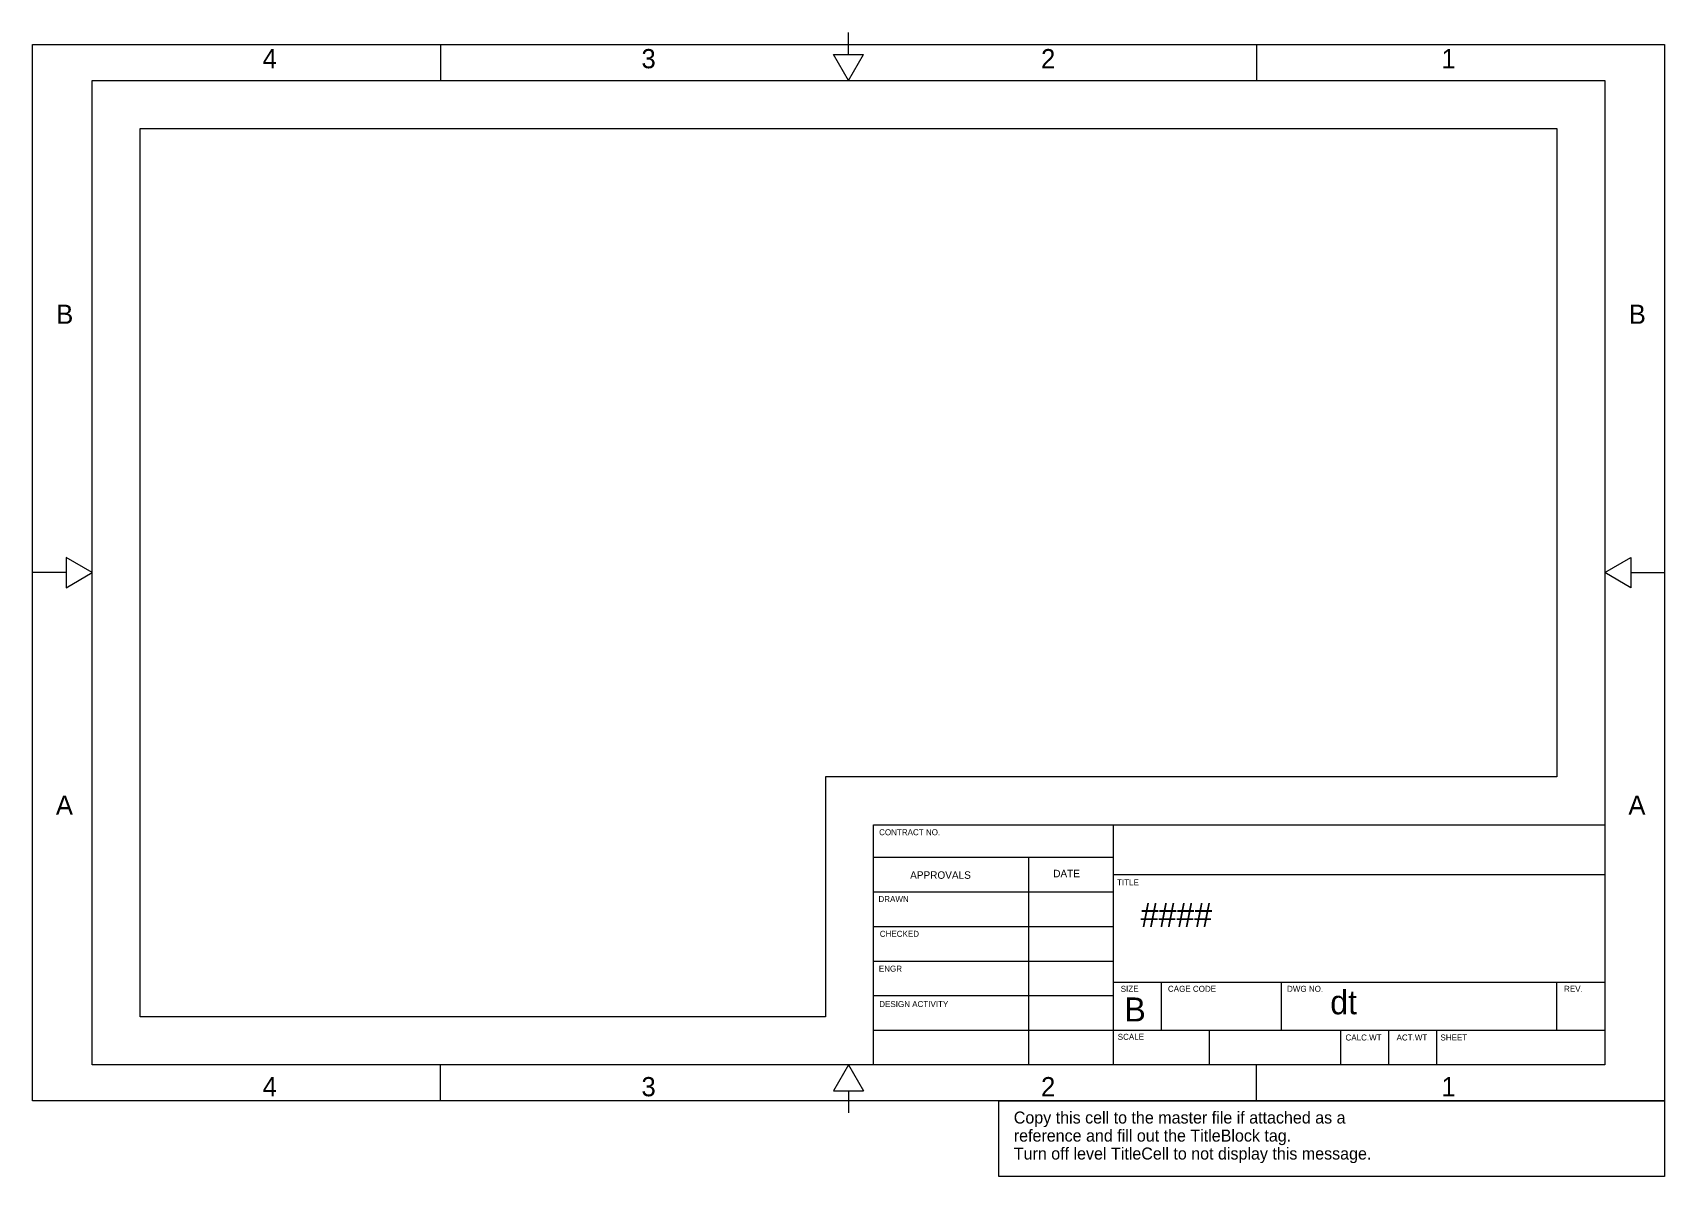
# Model space of a CAD drawing. Extents: x 0 to 17, y -0.8 to 11.1.
import ezdxf

# ---------------------------------------------------------------- set-up
doc = ezdxf.new("R2010")
doc.units = 0
for name, color, linetype in [('Border_outline', 7, 'Continuous'), ('BorderPlot', 7, 'Continuous'), ('ClipShape', 7, 'Continuous'), ('TitleBlock', 7, 'Continuous'), ('TitleBlockText', 7, 'Continuous'), ('TitleCell', 7, 'Continuous')]:
    doc.layers.add(name, color=color, linetype=linetype)

msp = doc.modelspace()

# ---------------------------------------------------------------- linework, layer by layer
at = {"layer": 'Border_outline'}
for p, q in [((8.5, 10.896), (8.5, 11.125)), ((4.25, 11), (4.25, 10.625)), ((8.5, 10.625), (8.343, 10.896)), ((8.343, 10.896), (8.657, 10.896)), ((8.5, 10.625), (8.657, 10.896)), ((12.75, 11), (12.75, 10.625)), ((0.62, 5.5), (0.349, 5.657)), ((0.349, 5.657), (0.349, 5.343)), ((16.38, 5.5), (16.651, 5.657)), ((16.651, 5.657), (16.651, 5.343)), ((0.349, 5.5), (0, 5.5)), ((0.349, 5.343), (0.62, 5.5)), ((16.651, 5.343), (16.38, 5.5)), ((16.651, 5.5), (17, 5.5)), ((4.25, 0), (4.25, 0.375)), ((8.5, 0.375), (8.343, 0.104)), ((8.5, 0.375), (8.657, 0.104)), ((12.75, 0), (12.75, 0.375)), ((8.343, 0.104), (8.657, 0.104)), ((8.5, 0.104), (8.5, -0.125))]:
    msp.add_line(p, q, dxfattribs=at)
msp.add_lwpolyline([(16.38, 0.375), (0.62, 0.375), (0.62, 10.625), (16.38, 10.625)], close=True, dxfattribs=at)
at = {"layer": 'BorderPlot'}
msp.add_lwpolyline([(0, 11), (17, 11), (17, 0), (0, 0)], close=True, dxfattribs=at)
at = {"layer": 'ClipShape'}
for p, q in [((1.12, 0.875), (1.12, 10.125)), ((1.12, 10.125), (15.88, 10.125)), ((15.88, 10.125), (15.88, 3.375)), ((15.88, 3.375), (8.26, 3.375)), ((8.26, 3.375), (8.26, 0.875)), ((8.26, 0.875), (1.12, 0.875))]:
    msp.add_line(p, q, dxfattribs=at)
at = {"layer": 'TitleBlock'}
for p, q in [((8.76, 0.375), (8.76, 2.875)), ((8.76, 2.875), (16.38, 2.875)), ((11.26, 0.375), (11.26, 2.875)), ((8.76, 2.535), (11.26, 2.535)), ((10.38, 0.375), (10.38, 2.535)), ((11.26, 2.355), (16.38, 2.355)), ((8.76, 2.175), (11.26, 2.175)), ((8.76, 1.815), (11.26, 1.815)), ((8.76, 1.455), (11.26, 1.455)), ((11.26, 1.235), (16.38, 1.235)), ((11.76, 0.735), (11.76, 1.235)), ((13.01, 0.735), (13.01, 1.235)), ((15.88, 0.735), (15.88, 1.235)), ((8.76, 1.095), (11.26, 1.095)), ((8.76, 0.735), (16.38, 0.735)), ((12.26, 0.375), (12.26, 0.735)), ((13.63, 0.375), (13.63, 0.735)), ((14.13, 0.375), (14.13, 0.735)), ((14.63, 0.375), (14.63, 0.735)), ((16.38, 0.375), (16.38, 0.375))]:
    msp.add_line(p, q, dxfattribs=at)
at = {"layer": 'TitleCell'}
msp.add_lwpolyline([(10.067, 0), (17, 0), (17, -0.788), (10.067, -0.788)], close=True, dxfattribs=at)

# ---------------------------------------------------------------- texts
at = {"layer": 'Border_outline'}
for s, p in [('4', (2.396, 10.754)), ('3', (6.343, 10.754)), ('3', (6.343, 10.754)), ('2', (10.506, 10.754)), ('1', (14.677, 10.754)), ('B', (0.245, 8.092)), ('B', (16.629, 8.092)), ('A', (0.242, 2.978)), ('A', (16.625, 2.978)), ('4', (2.396, 0.046)), ('3', (6.343, 0.046)), ('2', (10.506, 0.046)), ('1', (14.677, 0.046))]:
    msp.add_text(s, height=0.2, dxfattribs=at).set_placement(p)
at = {"layer": 'TitleBlock'}
msp.add_text('B', height=0.25, dxfattribs=at).set_placement((11.374, 0.825))
at = {"layer": 'TitleBlockText'}
for s, height, p in [('CONTRACT NO.', 0.0625, (8.819, 2.765)), ('APPROVALS', 0.0781, (9.142, 2.311)), ('DATE', 0.0781, (10.633, 2.327)), ('TITLE', 0.0625, (11.298, 2.243)), ('DRAWN', 0.0625, (8.812, 2.069)), ('####', 0.25, (11.544, 1.809)), ('CHECKED', 0.0625, (8.826, 1.707)), ('ENGR', 0.0625, (8.816, 1.344)), ('SIZE', 0.0625, (11.336, 1.134)), ('CAGE CODE', 0.0625, (11.828, 1.134)), ('DWG NO.', 0.0625, (13.069, 1.134)), ('REV.', 0.0625, (15.955, 1.134)), ('DESIGN ACTIVITY', 0.0625, (8.82, 0.975)), ('dt', 0.25, (13.519, 0.9)), ('SCALE', 0.0625, (11.305, 0.634)), ('CALC.WT', 0.0625, (13.678, 0.627)), ('ACT.WT', 0.0625, (14.21, 0.627)), ('SHEET', 0.0625, (14.667, 0.627))]:
    msp.add_text(s, height=height, dxfattribs=at).set_placement(p)
at = {"layer": 'TitleCell'}
for s, p in [('Copy this cell to the master file if attached as a ', (10.222, -0.238)), ('reference and fill out the TitleBlock tag.', (10.222, -0.426)), ('Turn off level TitleCell to not display this message.', (10.222, -0.613))]:
    msp.add_text(s, height=0.125, dxfattribs=at).set_placement(p)

doc.saveas('drawing.dxf')
